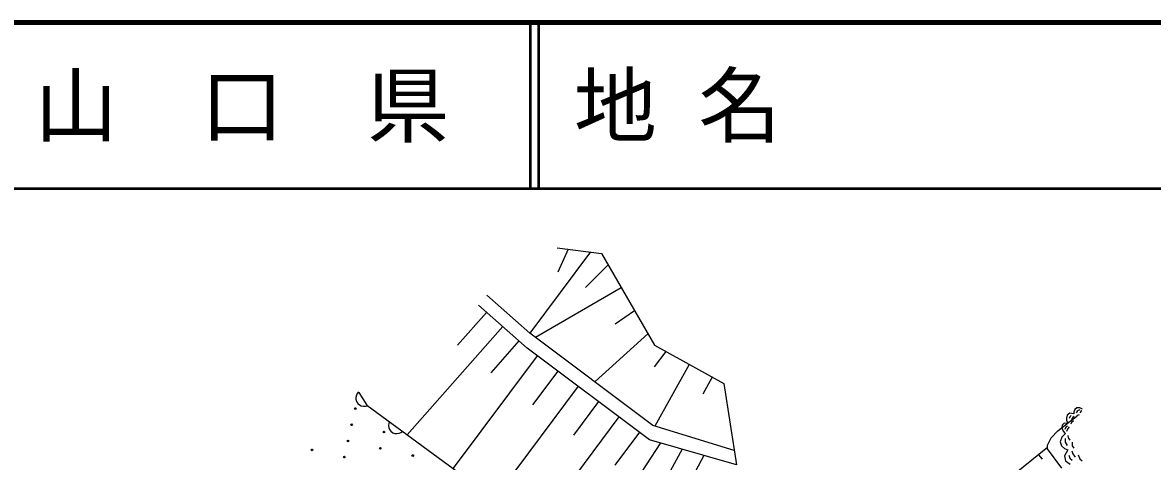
# Model space of a CAD drawing. Units: millimetres, scale not verified. Extents: x 40000 to 680000, y 20000 to 380000.
# Drawn here: x 337154 to 405240, y 353556 to 380000 of the extents above; entities that cross this region are included whole.
import ezdxf
from ezdxf.enums import TextEntityAlignment as Align

# ---------------------------------------------------------------- set-up
doc = ezdxf.new("R2010")
doc.units = ezdxf.units.MM
doc.header["$LTSCALE"] = 1000
for name, color, linetype, lineweight in [('M-BGD', 7, 'Continuous', 25), ('M-TTL', 2, 'Continuous', 140), ('M-TTL-LINE', 7, 'Continuous', 50)]:
    doc.layers.add(name, color=color, linetype=linetype, lineweight=lineweight)
doc.layers.add('M-TTL-TXT', color=7, linetype='Continuous')
doc.styles.add('ＭＳ ゴシック', font='')
doc.styles.get('ＭＳ ゴシック').set_extended_font_data('MS Gothic')

msp = doc.modelspace()

# ---------------------------------------------------------------- linework, layer by layer
at = {"layer": 'M-BGD'}
for p, q in [((369373, 366433), (372034, 366092)), ((370038, 366348), (369416, 364968)), ((371369, 366177), (367723, 361279)), ((372034, 366092), (375226, 360559)), ((372433, 365400), (371079, 364031)), ((373231, 364017), (368054, 361030)), ((367556, 360383), (364628, 362970)), ((367723, 361279), (365122, 363577)), ((365116, 362539), (363366, 360559)), ((374029, 362634), (372863, 361824)), ((366092, 361677), (360339, 355167)), ((375131, 355716), (367723, 361279)), ((374827, 361251), (371654, 358377)), ((367068, 360814), (365366, 358888)), ((374942, 354859), (367556, 360383)), ((375226, 360559), (379411, 358246)), ((368171, 359923), (363101, 353144)), ((375924, 360173), (375222, 359253)), ((369402, 359002), (367884, 356972)), ((377319, 359403), (375259, 355676)), ((378714, 358632), (378144, 357601)), ((379411, 358246), (380171, 353341)), ((357267, 357551), (357236, 357413)), ((357319, 357656), (357267, 357551)), ((357399, 357754), (357319, 357656)), ((357424, 357714), (357909, 356948)), ((370633, 358081), (365581, 351326)), ((357236, 357413), (357239, 357297)), ((357239, 357297), (357269, 357174)), ((357269, 357174), (357355, 357039)), ((357355, 357039), (357453, 356959)), ((357453, 356959), (357557, 356906)), ((357557, 356906), (357695, 356875)), ((357695, 356875), (357811, 356878)), ((357811, 356878), (357934, 356908)), ((357909, 356948), (368397, 349264)), ((371864, 357161), (370352, 355138)), ((400681, 356782), (400568, 356686)), ((400861, 356786), (400681, 356782)), ((401028, 356711), (400861, 356786)), ((373095, 356240), (368061, 349509)), ((400062, 356163), (400057, 356033)), ((400108, 356351), (400062, 356163)), ((400271, 356456), (400108, 356351)), ((400254, 356246), (400221, 356138)), ((400346, 356313), (400254, 356246)), ((400509, 356418), (400271, 356456)), ((400282, 355988), (400693, 356280)), ((400442, 356200), (400359, 356083)), ((400534, 356267), (400442, 356200)), ((400514, 356548), (400509, 356418)), ((400568, 356686), (400514, 356548)), ((400706, 356322), (400643, 356234)), ((400735, 356611), (400652, 356493)), ((400827, 356368), (400706, 356322)), ((400857, 356657), (400735, 356611)), ((400924, 356564), (400861, 356477)), ((400995, 356602), (400924, 356564)), ((359215, 355842), (359205, 355726)), ((359205, 355726), (359226, 355586)), ((359254, 355962), (359215, 355842)), ((359226, 355586), (359271, 355479)), ((359271, 355479), (359344, 355375)), ((380029, 354204), (375131, 355716)), ((399539, 355403), (400282, 355988)), ((399798, 355732), (399773, 355573)), ((399773, 355573), (399857, 355380)), ((399932, 355857), (399798, 355732)), ((400141, 355840), (399932, 355857)), ((400024, 355614), (399969, 355476)), ((400116, 355681), (400024, 355614)), ((400057, 356033), (400141, 355840)), ((400141, 355531), (400066, 355363)), ((400225, 355648), (400141, 355531)), ((400363, 355903), (400329, 355794)), ((400476, 356000), (400363, 355903)), ((359344, 355375), (359473, 355281)), ((359473, 355281), (359594, 355242)), ((359594, 355242), (359710, 355231)), ((359710, 355231), (359850, 355253)), ((359850, 355253), (359957, 355298)), ((359957, 355298), (360061, 355371)), ((374326, 355319), (372845, 353338)), ((380171, 353341), (374942, 354859)), ((398922, 354533), (399130, 354967)), ((399130, 354967), (399539, 355403)), ((399778, 355012), (399678, 354729)), ((399678, 354729), (399761, 354496)), ((399994, 355228), (399778, 355012)), ((399857, 355380), (399982, 355246)), ((399977, 354929), (399977, 354712)), ((400144, 355112), (400160, 354979)), ((400160, 354979), (400260, 354829)), ((375596, 354669), (371082, 347768)), ((376903, 354290), (375695, 352075)), ((398909, 354389), (393603, 350102)), ((398915, 354313), (398922, 354533)), ((399790, 353148), (398915, 354313)), ((399761, 354496), (399944, 354330)), ((399944, 354330), (400144, 354246)), ((400144, 354246), (399944, 353897)), ((399977, 354712), (400111, 354513)), ((400393, 354196), (400443, 354013)), ((400410, 354712), (400410, 354496)), ((400410, 354496), (400510, 354346)), ((378210, 353911), (374076, 346210)), ((398379, 353960), (398596, 353692)), ((399944, 353897), (400011, 353581)), ((400011, 353581), (400277, 353398)), ((400210, 353930), (400260, 353747)), ((400260, 353747), (400410, 353631)), ((400443, 354013), (400576, 353814)), ((400776, 353947), (400859, 353714)), ((400859, 353714), (401009, 353597))]:
    msp.add_line(p, q, dxfattribs=at)
for centre in [(357205, 356739), (356985, 355763), (356766, 354788), (358936, 355324), (354595, 354251), (358717, 354348), (356546, 353812), (360668, 353909)]:
    msp.add_circle(centre, 50, dxfattribs=at)
at = {"layer": 'M-TTL'}
msp.add_line((680000, 380000), (40000, 380000), dxfattribs=at)
at = {"layer": 'M-TTL-LINE'}
for p, q in [((367750, 380000), (367750, 370000)), ((368250, 380000), (368250, 370000)), ((40000, 370000), (680000, 370000))]:
    msp.add_line(p, q, dxfattribs=at)

# ---------------------------------------------------------------- texts
at = {"layer": 'M-TTL-TXT', "style": 'ＭＳ ゴシック'}
msp.add_text('山\u3000口\u3000県', height=3666, dxfattribs=at).set_placement((350375, 375000), align=Align.MIDDLE_CENTER)
msp.add_text('地 名', height=3666, dxfattribs=at).set_placement((370380, 375000), align=Align.MIDDLE_LEFT)

doc.saveas('drawing.dxf')
